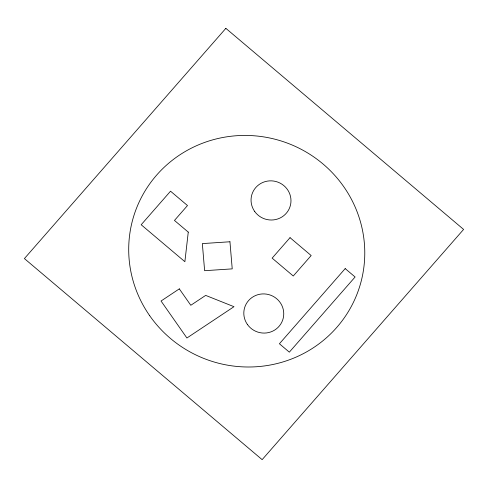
<?xml version="1.0" encoding="UTF-8"?>
<svg xmlns="http://www.w3.org/2000/svg" width="488" height="488" viewBox="0 0 488 488"><rect width="100%" height="100%" fill="white"/><g stroke="black" fill="none" stroke-linecap="round" stroke-linejoin="round"><path stroke-width="0.73" d="M188.264 232.111L184.879 261.702L141.178 224.748L170.532 191.198L187.496 205.546L174.46 220.442L188.264 232.111M225.852 28.347L24.4 258.579L262.147 459.653L463.6 229.421L225.852 28.347M290.037 237.668L272.133 258.134L293.264 276.001L311.167 255.541L290.037 237.668M345.187 268.601L279.417 343.765L289.335 352.159L355.105 276.989L345.187 268.601M179.316 288.865L161.046 301.017L186.91 338.001L233.984 306.69L205.668 295.399L190.802 305.281L179.316 288.865M229.946 241.767L202.343 243.597L204.624 270.7L232.227 268.87L229.946 241.767M247.367 324.41A20.02 19.538 18.9 0 0 281.838 322.123A20.02 19.538 18.9 0 0 262.135 293.947A20.02 19.538 18.9 0 0 247.367 324.41M254.602 211.347A20.02 19.538 18.9 0 0 289.073 209.053A20.02 19.538 18.9 0 0 269.37 180.883A20.02 19.538 18.9 0 0 254.602 211.347M149.724 315.742A118.334 115.485 18.9 0 0 353.477 302.212A118.334 115.485 18.9 0 0 237.022 135.694A118.334 115.485 18.9 0 0 149.724 315.742"/></g></svg>
